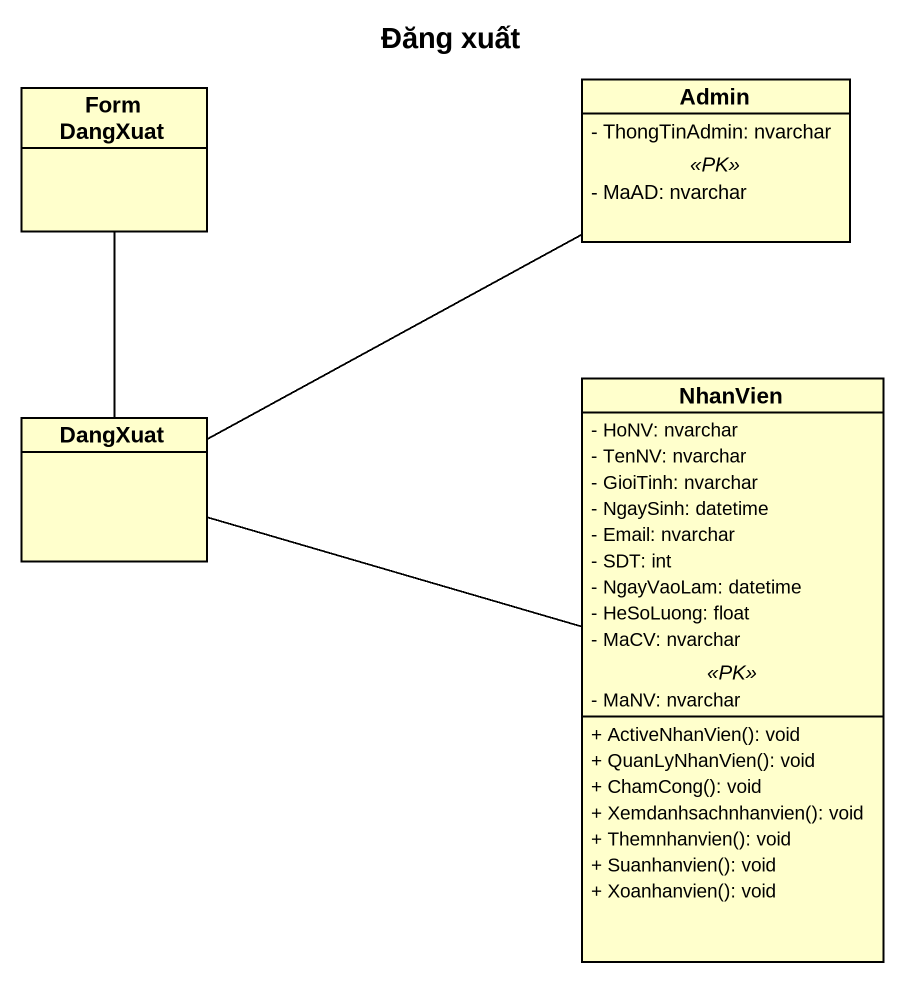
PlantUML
@startuml
title Đăng xuất
hide circle
hide empty members
skinparam classAttributeIconSize 0
class "Form DangXuat" as Form_DangXuat
class Admin {
  - ThongTinAdmin: nvarchar
  .. <<PK>> ..
  - MaAD: nvarchar
}
class DangXuat
class NhanVien {
  - HoNV: nvarchar
  - TenNV: nvarchar
  - GioiTinh: nvarchar
  - NgaySinh: datetime
  - Email: nvarchar
  - SDT: int
  - NgayVaoLam: datetime
  - HeSoLuong: float
  - MaCV: nvarchar
  .. <<PK>> ..
  - MaNV: nvarchar
  --
  + ActiveNhanVien(): void
  + QuanLyNhanVien(): void
  + ChamCong(): void
  + Xemdanhsachnhanvien(): void
  + Themnhanvien(): void
  + Suanhanvien(): void
  + Xoanhanvien(): void
}
Form_DangXuat -- DangXuat
DangXuat -right- Admin
DangXuat -right- NhanVien
@enduml
